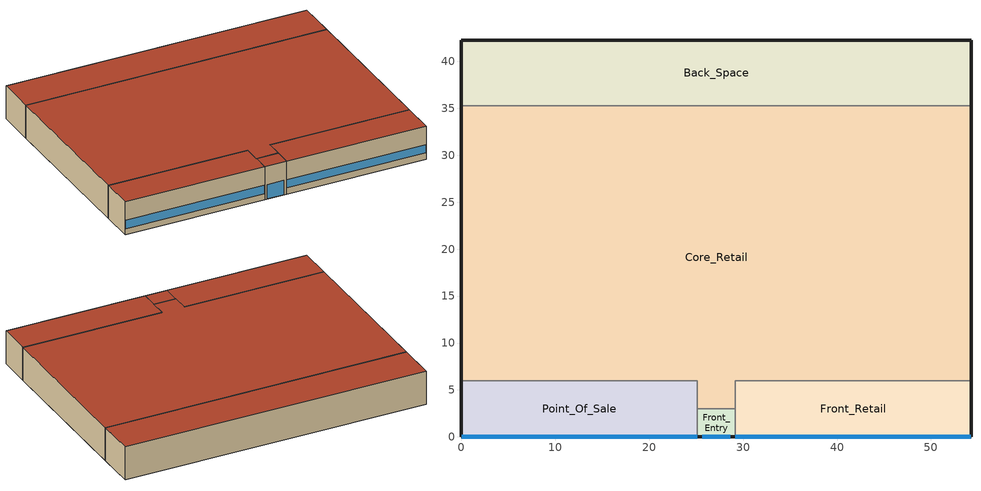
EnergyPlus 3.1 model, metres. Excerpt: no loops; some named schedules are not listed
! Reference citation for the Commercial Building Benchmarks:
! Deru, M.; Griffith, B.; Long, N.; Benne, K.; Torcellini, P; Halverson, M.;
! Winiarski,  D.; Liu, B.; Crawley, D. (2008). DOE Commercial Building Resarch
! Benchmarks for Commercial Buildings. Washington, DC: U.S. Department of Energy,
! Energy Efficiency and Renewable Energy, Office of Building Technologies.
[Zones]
Back_Space
 floor ground (Unheated - 4in Slab without Carpet_Ext-slab): 54.27,35.27 0,35.27 0,42.27 54.27,42.27 z0
 wall outside (Mass_R-5.7 ci_Ext-wall): 54.27,35.27 54.27,42.27 0,42.27 0,35.27 z0:6.1
 wall to Core_Retail (Standard_Int-Wall): 0,35.27 54.27,35.27 z0:6.1
 roof outside (IEAD_R-15 ci_Roof): 0,35.27 54.27,35.27 54.27,42.27 0,42.27 z6.1
Core_Retail
 floor ground (Unheated - 4in Slab without Carpet_Ext-slab): 25.14,3 25.14,6 0,6 0,35.27 54.27,35.27 54.27,6 29.14,6 29.14,3 z0
 wall outside (Mass_R-5.7 ci_Ext-wall): 0,35.27 0,6 / 54.27,6 54.27,35.27 z0:6.1
 wall to Front_Retail (Standard_Int-Wall): 29.14,3 29.14,6 54.27,6 z0:6.1
 wall to Point_Of_Sale (Standard_Int-Wall): 0,6 25.14,6 25.14,3 z0:6.1
 wall to Front_Entry (Standard_Int-Wall): 25.14,3 29.14,3 z0:6.1
 roof outside (IEAD_R-15 ci_Roof): 25.14,6 25.14,3 29.14,3 29.14,6 54.27,6 54.27,35.27 0,35.27 0,6 z6.1
Point_Of_Sale
 floor ground (Unheated - 4in Slab without Carpet_Ext-slab): 0,0 0,6 25.14,6 25.14,0 z0
 wall outside (Mass_R-5.7 ci_Ext-wall): 0,6 0,0 25.14,0 z0:6.1
 wall to Front_Entry (Standard_Int-Wall): 25.14,0 25.14,3 z0:6.1
 window (std_window_UValue_3.237_SHGC_0.25_VT_0.318): 0.05,0 25.09,0 z1.14:2.66
 roof outside (IEAD_R-15 ci_Roof): 0,6 0,0 25.14,0 25.14,6 z6.1
Front_Retail
 floor ground (Unheated - 4in Slab without Carpet_Ext-slab): 54.27,0 29.14,0 29.14,6 54.27,6 z0
 wall outside (Mass_R-5.7 ci_Ext-wall): 29.14,0 54.27,0 54.27,6 z0:6.1
 wall to Front_Entry (Standard_Int-Wall): 29.14,3 29.14,0 z0:6.1
 window (std_window_UValue_3.237_SHGC_0.25_VT_0.318): 29.19,0 54.22,0 z1.14:2.66
 roof outside (IEAD_R-15 ci_Roof): 29.14,0 54.27,0 54.27,6 29.14,6 z6.1
Front_Entry
 floor ground (Unheated - 4in Slab without Carpet_Ext-slab): 25.14,0 25.14,3 29.14,3 29.14,0 z0
 wall outside (Mass_R-5.7 ci_Ext-wall): 25.14,0 29.14,0 z0:6.1
 window (std_window_UValue_3.237_SHGC_0.25_VT_0.318): 25.64,0 28.64,0 z0.05:2.66
 roof outside (IEAD_R-15 ci_Roof): 25.14,3 25.14,0 29.14,0 29.14,3 z6.1
[Building]
Benchmark Retail New V1.1_3.1: North Axis=0; Terrain=City; Loads Convergence Tolerance Value=0.04; Temperature Convergence Tolerance Value=0.2; Solar Distribution=FullInteriorAndExterior; Maximum Number of Warmup Days=25
[Site:Location]
USA CA-LOS ANGELES: Latitude {deg}=33.92; Longitude {deg}=-118.4; Time Zone {hr}=-8; Elevation {m}=32
[Site:GroundTemperature:BuildingSurface]
20.133, 20.114, 20.098, 20.195, 20.555, 20.958, 22.367, 22.7, 22.775, 21.957, 20.592, 20.216
[Site:WaterMainsTemperature]
Calculation Method=CORRELATION; Annual Average Outdoor Air Temperature {C}=16.64; Maximum Difference In Monthly Average Outdoor Air Temperatures {deltaC}=6.8
[SizingPeriod:DesignDay] Barometric Pressure {Pa}=100941; Rain {0-no,1-yes}=0; Snow on ground {0-no,1-yes}=0; Day of Month=21; Daylight Savings Time Indicator=0; Humidity Indicating Type=WetBulb
Name | Maximum Dry-Bulb Temperature {C} | Daily Temp Range {C} | Humidity Indicating Conditions at Maximum Dry-Bulb | Wind Speed {m/s} design conditions vs. traditional 6.71 m/s (15 mph) | Wind Direction {Degrees; N=0, S=180} | Clearness {0.0 to 1.1} | Month | Day Type | Wind Speed {m/s} design conditions vs. traditional 3.35 m/s (7mph)
LOS_ANGELES Ann Htg 99.6% Condns DB | 6.6 | 0 | 6.6 | 2.5 | 80 | 0 | 1 | WinterDesignDay
LOS_ANGELES Ann Clg .4% Condns DB=>MWB | 29 | 6 | 17.9 |  | 250 | 1 | 8 | SummerDesignDay | 4.2
LOS_ANGELES Ann Clg .4% Condns WB=>MDB | 25.5 | 6 | 21.1 |  | 250 | 1 | 8 | SummerDesignDay | 4.2
[WindowMaterial:Glazing] Optical Data Type=SpectralAverage; Thickness=0.003; Infrared Transmittance at Normal Incidence=0; Dirt Correction Factor for Solar and Visible Transmittance=1; Solar Diffusing=No
Name | Solar Transmittance at Normal Incidence | Front Side Solar Reflectance at Normal Incidence | Back Side Solar Reflectance at Normal Incidence | Visible Transmittance at Normal Incidence | Front Side Visible Reflectance at Normal Incidence | Back Side Visible Reflectance at Normal Incidence | Front Side Infrared Hemispherical Emissivity | Back Side Infrared Hemispherical Emissivity | Conductivity
Theoretical Glass [68] | 0.2442 | 0.7058 | 0.7058 | 0.3192 | 0.6308 | 0.6308 | 0.9 | 0.9 | 0.0199
Theoretical Glass [66] | 0.3832 | 0.5668 | 0.5668 | 0.495 | 0.455 | 0.455 | 0.9 | 0.9 | 0.0199
Theoretical Glass [67] | 0.4826 | 0.4674 | 0.4674 | 0.6216 | 0.3284 | 0.3284 | 0.9 | 0.9 | 0.0199
Theoretical Glass [63] | 0.3461 | 0.6039 | 0.6039 | 0.4573 | 0.4927 | 0.4927 | 0.999 | 0.999 | 299.383
[Material]
Name | Roughness | Thickness | Conductivity | Density | Specific Heat | Thermal Absorptance | Solar Absorptance | Visible Absorptance | Thickness {m} | Conductivity {W/m-K} | Density {kg/m3} | Specific Heat {J/kg-K}
Roof Membrane | VeryRough | 0.0095 | 0.16 | 1121.29 | 1460 | 0.9 | 0.7 | 0.7
Roof Insulation | MediumRough | 0.125 | 0.049 | 265 | 836.8 | 0.9 | 0.7 | 0.7
Metal Decking | MediumSmooth | 0.0015 | 45.006 | 7680 | 418.4 | 0.9 | 0.7 | 0.3
GP01 1/2 GYPSUM | Smooth | 0.0127 | 0.16 | 800 | 1090 | 0.9 | 0.7 | 0.5
1IN Stucco | Smooth | 0.0253 | 0.6918 | 1858 | 837 | 0.9 | 0.92 | 0.92
8IN Concrete HW | MediumRough | 0.2033 | 1.7296 | 2243 | 837 | 0.9 | 0.65 | 0.65
Wall Insulation [4] | MediumRough | 0.0339 | 0.0432 | 91 | 837 | 0.9 | 0.5 | 0.5
1/2IN Gypsum; 1/2IN Gypsum Top; 1/2IN Gypsum Bottom | Smooth | 0.0127 | 0.16 | 784.9 | 830 | 0.9 | 0.92 | 0.92
MAT-CC05 4 HW CONCRETE | Rough | 0.1016 | 1.311 | 2240 | 836.8 | 0.9 | 0.7 | 0.7
Floor Insulation [1] | MediumRough | 0.0464 | 0.045 | 265 | 836.8 | 0.9 | 0.7 | 0.7
MAT-CC05 8 HW CONCRETE | Rough | 0.2032 | 1.311 | 2240 | 836.8 | 0.9 | 0.7 | 0.7
AtticFloor Insulation | MediumRough | 0.2379 | 0.049 | 265 | 836.8 | 0.9 | 0.7 | 0.7
METAL Door Medium 18Ga_1; METAL Door Medium 18Ga_2 | Smooth | 0.0013 | 45.3149 | 7833.03 | 502.08 | 0.8 | 0.5 | 0.5
Std Wood 6inch | MediumSmooth |  |  |  |  | 0.9 | 0.7 | 0.7 | 0.15 | 0.12 | 540 | 1210
Std AC02 | MediumSmooth |  |  |  |  | 0.9 | 0.7 | 0.2 | 0.0127 | 0.057 | 288 | 1339
Std MAT-CC05 4  MW CONCRETE | Rough |  |  |  |  | 0.9 | 0.7 | 0.2 | 0.1 | 0.858 | 1968 | 836.8
Std PW05 | MediumSmooth |  |  |  |  | 0.9 | 0.78 | 0.78 | 0.0191 | 0.115 | 545 | 1213
Std Steel_Brown_Regular | Smooth |  |  |  |  | 0.9 | 0.92 | 0.92 | 0.0015 | 44.9696 | 7689 | 418
[Material:NoMass]
Name | Roughness | Thermal Resistance {(m2-K)/W} | Thermal Absorptance | Solar Absorptance | Visible Absorptance | Thermal Resistance {m2-K/W}
CP02 CARPET PAD | VeryRough | 0.2165 | 0.9 | 0.7 | 0.8
AIR | Smooth | 0.2515 | 0.8 | 0.5 | 0.5
AIR [1] | Smooth | 0.1214 | 0.8 | 0.5 | 0.5
Std CP02 CARPET PAD | VeryRough |  | 0.9 | 0.7 | 0.8 | 0.21648
MAT-AIR-WALL | Rough |  | 0.9 | 0.7 |  | 0.207949
Std Opaque Door panel_con; Std Opaque Door panel_semi | MediumRough |  | 0.9 | 0.7 | 0.7 | 0.12327
Std Overhead Door Panel | MediumRough |  | 0.9 | 0.7 | 0.7 | 0.255345
[Construction]
InteriorFurnishings: Std Wood 6inch
INT-FLOOR-UNDERSIDE: Std CP02 CARPET PAD, Std MAT-CC05 4  MW CONCRETE
INT-FLOOR-SLAB: Std MAT-CC05 4  MW CONCRETE
DropCeiling: Std AC02
Sloped_Metal_Roof: Std Steel_Brown_Regular, Std PW05
Gable_Wall: Std PW05
AIR-WALL: MAT-AIR-WALL
Std Swinging Door_con: Std Opaque Door panel_con
Std Swinging Door_semi: Std Opaque Door panel_semi
Std Overhead Door: Std Overhead Door Panel
std_window_UValue_3.237_SHGC_0.25_VT_0.318: Theoretical Glass [68]
std_window_UValue_3.237_SHGC_0.39_VT_0.495; std_window_UValue_3.237_SHGC_0.39_VT_0.495_west: Theoretical Glass [66]
std_window_UValue_3.237_SHGC_0.49_VT_0.622: Theoretical Glass [67]
std_window_UValue_6.922_SHGC_0.36_VT_0.457: Theoretical Glass [63]
IEAD_R-15 ci_Roof: Roof Membrane, Roof Insulation, Metal Decking
Standard_Int-Wall: GP01 1/2 GYPSUM, GP01 1/2 GYPSUM
Mass_R-5.7 ci_Ext-wall: 1IN Stucco, 8IN Concrete HW, Wall Insulation [4], 1/2IN Gypsum
Unheated - 4in Slab without Carpet_Ext-slab: MAT-CC05 4 HW CONCRETE
Mass_R-6.3 ci_ExposedFloor: Floor Insulation [1], MAT-CC05 8 HW CONCRETE, CP02 CARPET PAD
ASHRAE 90.1-2004_Sec 5.5-5_Attic Floor_AtticFloor: 1/2IN Gypsum Top, AtticFloor Insulation, 1/2IN Gypsum Bottom
Swinging_NR_door: METAL Door Medium 18Ga_1, AIR, METAL Door Medium 18Ga_2
Non-Swinging_NR_door: METAL Door Medium 18Ga_1, AIR [1], METAL Door Medium 18Ga_2
[ComponentCost:LineItem]
Interior Furnishings: Line Item Type=Construction; Item=InteriorFurnishings; Cost per Area {$/m2}=1
Interior Floor: Line Item Type=Construction; Item=INT-FLOOR-UNDERSIDE; Cost per Area {$/m2}=15
Interior Floor Slab: Line Item Type=Construction; Item=INT-FLOOR-SLAB; Cost per Area {$/m2}=35
Drop Ceiling: Line Item Type=Construction; Item=DropCeiling; Cost per Area {$/m2}=10
Sloped Metal Roof: Line Item Type=Construction; Item=Sloped_Metal_Roof; Cost per Area {$/m2}=1
Gable Wall: Line Item Type=Construction; Item=Gable_Wall; Cost per Area {$/m2}=1
Air Wall: Line Item Type=Construction; Item=AIR-WALL; Cost per Area {$/m2}=1
Swinging Door Conditioned: Line Item Type=Construction; Item=Std Swinging Door_con; Cost per Area {$/m2}=1
Swinging Door Semi-conditioned: Line Item Type=Construction; Item=Std Swinging Door_semi; Cost per Area {$/m2}=1
Overhead Door: Line Item Type=Construction; Item=Std Overhead Door; Cost per Area {$/m2}=1
south:std_window_UValue_3.237_SHGC_0.25_VT_0.318: Line Item Type=Construction; Item=std_window_UValue_3.237_SHGC_0.25_VT_0.318; Cost per Area=243.623
east:std_window_UValue_3.237_SHGC_0.39_VT_0.495: Line Item Type=Construction; Item=std_window_UValue_3.237_SHGC_0.39_VT_0.495; Cost per Area=215.97
north:std_window_UValue_3.237_SHGC_0.49_VT_0.622: Line Item Type=Construction; Item=std_window_UValue_3.237_SHGC_0.49_VT_0.622; Cost per Area=209.729
west:std_window_UValue_3.237_SHGC_0.39_VT_0.495_west: Line Item Type=Construction; Item=std_window_UValue_3.237_SHGC_0.39_VT_0.495_west; Cost per Area=215.97
SkylightConst:std_window_UValue_6.922_SHGC_0.36_VT_0.457: Line Item Type=Construction; Item=std_window_UValue_6.922_SHGC_0.36_VT_0.457; Cost per Area=205.748
roofs:IEAD_R-15 ci_Roof: Line Item Type=Construction; Item=IEAD_R-15 ci_Roof; Cost per Area=34.3904
int-walls:Standard_Int-Wall: Line Item Type=Construction; Item=Standard_Int-Wall; Cost per Area=1
ext-walls:Mass_R-5.7 ci_Ext-wall: Line Item Type=Construction; Item=Mass_R-5.7 ci_Ext-wall; Cost per Area=41.1612
ext-slab:Unheated - 4in Slab without Carpet_Ext-slab: Line Item Type=Construction; Item=Unheated - 4in Slab without Carpet_Ext-slab; Cost per Area=24.86
exposed-floor:Mass_R-6.3 ci_ExposedFloor: Line Item Type=Construction; Item=Mass_R-6.3 ci_ExposedFloor; Cost per Area=32.9966
attic-floor:ASHRAE 90.1-2004_Sec 5.5-5_Attic Floor_AtticFloor: Line Item Type=Construction; Item=ASHRAE 90.1-2004_Sec 5.5-5_Attic Floor_AtticFloor; Cost per Area=15.0182
door:Swinging_NR_door: Line Item Type=Construction; Item=Swinging_NR_door; Cost per Area=1
non-swinging-door:Non-Swinging_NR_door: Line Item Type=Construction; Item=Non-Swinging_NR_door; Cost per Area=1
Infiltration:Front_Entry: Line Item Type=General; Item=Front_Entry; Cost per Each=1; Quantity=0.0203
People:Front_Entry: Line Item Type=General; Item=Front_Entry; Cost per Each=1; Quantity=1.938
LIGHTING EQUIP:Front_Entry: Line Item Type=Lights; Item=Front_Entry; Cost per Unit of Output Capacity=1
[Zone] Type=1; Multiplier=1; Ceiling Height=-9999; Part of Total Floor Area=Yes
Name | Volume
Back_Space | 2317.33
Core_Retail | 9762.95
Point_Of_Sale; Front_Retail | 919.941
Front_Entry | 73.2
[InternalMass] Construction=InteriorFurnishings
Name | Zone | Surface Area
Back_Space_InternalMass_1 | Back_Space | 759.78
Core_Retail_InternalMass_1 | Core_Retail | 3200.97
Point_Of_Sale_InternalMass_1 | Point_Of_Sale | 301.62
Front_Retail_InternalMass_1 | Front_Retail | 301.62
Front_Entry_InternalMass_1 | Front_Entry | 24
[ZoneInfiltration:DesignFlowRate] Design Volume Flow Rate Calculation Method=Flow/Zone; Constant Term Coefficient=1; Temperature Term Coefficient=0; Velocity Term Coefficient=0; Velocity Squared Term Coefficient=0
Name | Zone | Schedule | Design Flow Rate {m3/s}
Back_Space_Infiltration | Back_Space | INFIL_SCH | 0.2382
Core_Retail_Infiltration | Core_Retail | INFIL_HALF_ON_SCH | 0.5966
Point_Of_Sale_Infiltration | Point_Of_Sale | INFIL_HALF_ON_SCH | 0.1022
Front_Retail_Infiltration | Front_Retail | INFIL_HALF_ON_SCH | 0.1022
Front_Entry_Infiltration | Front_Entry | INFIL_SCH | 0.0203
[People] Schedule=BLDG_OCC_SCH; Number of People Calculation Method=People; Fraction Radiant=0.3; User Specified Sensible Fraction=AUTOCALCULATE; Activity Level Schedule=ACTIVITY_SCH; Enable ASHRAE 55 Comfort Warnings=No; MRT Calculation=ZoneAveraged; Work Efficiency Schedule=WORK_EFF_SCH; Clothing Schedule=CLOTHING_SCH; Air Velocity Schedule=AIR_VELO_SCH; Thermal Comfort Report=FANGER
Name | Zone | Number of People
Back_Space People | Back_Space | 13.6381
Core_Retail People | Core_Retail | 258.478
Point_Of_Sale People | Point_Of_Sale | 24.3558
Front_Retail People | Front_Retail | 24.3558
Front_Entry People | Front_Entry | 1.938
[Lights] Schedule=BLDG_LIGHT_SCH; Design Level Calculation Method=LightingLevel; Return Air Fraction=0; Fraction Radiant=0.7; Fraction Visible=0.2; Fraction Replaceable=1; Return Air Fraction is Calculated from Plenum Temperature=No
Name | Zone | Design Level {W}
Back_Space_Lights | Back_Space | 3270.85
Core_Retail_Lights | Core_Retail | 29272.8
Point_Of_Sale_Lights | Point_Of_Sale | 2758.31
Front_Retail_Lights | Front_Retail | 2758.31
Front_Entry_Lights | Front_Entry | 142.08
[ElectricEquipment] Schedule=BLDG_EQUIP_SCH; Design Level Calculation Method=EquipmentLevel; Fraction Latent=0; Fraction Radiant=0.5; Fraction Lost=0
Name | Zone | Design Level {W}
Back_Space_MiscPlug_Equip | Back_Space | 3065.71
Core_Retail_MiscPlug_Equip | Core_Retail | 5169.56
Point_Of_Sale_MiscPlug_Equip | Point_Of_Sale | 3245.43
Front_Retail_MiscPlug_Equip | Front_Retail | 487.1163
[Sizing:Zone]
Front_Entry: Zone Cooling Design Supply Air Temperature {C}=14; Zone Heating Design Supply Air Temperature {C}=40; Zone Cooling Design Supply Air Humidity Ratio {kg-H20/kg-air}=0.0085; Zone Heating Design Supply Air Humidity Ratio {kg-H20/kg-air}=0.008; Outdoor Air Method=Flow/Zone; Outside Air Flow per Zone Floor Area {(m3/s)/m2}=0; Outside Air Flow per Zone {m3/s}=0; Cooling Design Air Flow Method {Flow/Zone | DesignDay | DesignDayWithLimit}=DesignDayWithLimit; Cooling Minimum Air Flow=0; Cooling Minimum Air Flow Fraction=0; Heating Design Air Flow Method {Flow/Zone | DesignDay}=DesignDay; Heating Design Air Flow Rate=0
[ZoneControl:Thermostat]
Front_Entry Thermostat: Zone=Front_Entry; Control Type Schedule=Dual Zone Control Type Sched; Control 1=Front_Entry DualSPSched
[ThermostatSetpoint:DualSetpoint]
Front_Entry DualSPSched: Heating Setpoint Temperature Schedule=HTGSETP_SCH; Cooling Setpoint Temperature Schedule=FRONT_ENTRY_COOLING
[Zone equipment]
Front_Entry: Front_Entry Unit Heater
[ZoneHVAC:UnitHeater]
Front_Entry Unit Heater: Availability Schedule=ALWAYS_ON; Fan=Front_Entry Unit HeaterFan; Maximum Supply Air Flow Rate=AUTOSIZE; Fan Control Type=OnOff; Heating Coil=Front_Entry Unit Heater coil; Maximum Hot Water or Steam Flow Rate=AUTOSIZE; Minimum Hot Water or Steam Flow Rate=0; Heating Convergence Tolerance=0.001
[Coil:Heating:Electric]
Front_Entry Unit Heater coil: Availability Schedule=ALWAYS_ON; Efficiency=1; Nominal Capacity {W}=AUTOSIZE
[Fan:ConstantVolume]
Front_Entry Unit HeaterFan: Availablility Schedule=ALWAYS_ON; Fan Efficiency=0.53625; Pressure Rise {Pa}=49.8; Maximum Flow Rate {m3/s}=AUTOSIZE; Motor Efficiency=0.85; Motor In Airstream Fraction=1
[AvailabilityManager:NightCycle] Availability Schedule=ALWAYS_ON; Fan Schedule=HVACOperationSchd; Control Type {CycleOnAny | CycleOnControlZone | CycleOnAnyZoneFansOnly}=CycleOnAny; Thermostat Tolerance {delta C}=1; Cycling Run Time {s}=1800
PSZ-AC:1 Availability Manager; PSZ-AC:2 Availability Manager; PSZ-AC:3 Availability Manager; PSZ-AC:4 Availability Manager
[Exterior:Lights]
Exterior Facade Lighting: Schedule=ALWAYS_ON; Design Level=3167.28; Control Option=AstronomicalClock
[UtilityCost:Tariff] Group=Comm Elect
Name | Output Meter | Conversion Factor Choice | Time of Use Period Schedule | Season Schedule | Demand Window Length | Monthly Charge or Variable
SCE_TOU-8_GeneralServiceLarge | Electricity:Facility | kWh | SCETOUSched | SCESeasonsSchedule | HalfHour | 246.33
SCE_GS-2_GeneralService | Electricity:Facility | kWh | SCETOUSched | SCESeasonsSchedule | HalfHour | 74.03
SCE_GS-1_GeneralService | Electricity:Facility | kWh |  | SCESeasonsSchedule | HalfHour | 15.25
CA_EIAMonthlyRateGas | Gas:Facility | MCF |  |  |  | 0
[UtilityCost:Charge:Simple]
Name | Charge Variable | Tariff | Source Variable | Season | Category Variable | Cost per Unit Value or Variable
 | SummerDeliveryOnPeakEnergyCharge | SCE_TOU-8_GeneralServiceLarge | PeakEnergy | Summer | EnergyCharges | 0.01676
 | SummerDeliveryOffPeakEnergyCharge | SCE_TOU-8_GeneralServiceLarge | OffPeakEnergy | Summer | EnergyCharges | 0.01676
 | SummerDeliveryMidPeakEnergyCharge | SCE_TOU-8_GeneralServiceLarge | MidPeakEnergy | Summer | EnergyCharges | 0.01676
 | WinterDeliveryOffPeakEnergyCharge | SCE_TOU-8_GeneralServiceLarge | OffPeakEnergy | Winter | EnergyCharges | 0.01676
 | WinterDeliveryMidPeakEnergyCharge | SCE_TOU-8_GeneralServiceLarge | MidPeakEnergy | Winter | EnergyCharges | 0.01676
 | FacilitiesDemandCharge | SCE_TOU-8_GeneralServiceLarge | TotalDemand | Annual | DemandCharges | 6.35
 | SummerTOUOnPeakDemandCharge | SCE_TOU-8_GeneralServiceLarge | PeakDemand | Summer | DemandCharges | 8.84
 | SummerTOUMidPeakDemandCharge | SCE_TOU-8_GeneralServiceLarge | MidPeakDemand | Summer | DemandCharges | 0.76
 | TransformerDemandCharge | SCE_TOU-8_GeneralServiceLarge | TotalDemand | Annual | DemandCharges | 1
 | PowerFactorDemandCharge | SCE_TOU-8_GeneralServiceLarge | TotalDemand | Annual | DemandCharges | 0.23
 | TaxofEightPercent | SCE_TOU-8_GeneralServiceLarge | SubTotal | Annual | Taxes | 0.08
 | AnnualDeliveryEnergyCharge | SCE_GS-2_GeneralService | totalEnergy | Annual | EnergyCharges | 0.0189
 | AnnualFacilityDemandURGCharge | SCE_GS-2_GeneralService | totalDemand | Annual | DemandCharges | 0.77
 | AnnualFacilityDemandDelivCharge | SCE_GS-2_GeneralService | totalDemand | Annual | DemandCharges | 5.44
 | SummerTimeRelatedDemandCharge | SCE_GS-2_GeneralService | totalDemand | Summer | DemandCharges | 1.87
 | SummerTimeDemandDelivCharge | SCE_GS-2_GeneralService | totalDemand | Summer | DemandCharges | 7.04
 | TaxofEightPercent | SCE_GS-2_GeneralService | SubTotal | Annual | Taxes | 0.08
 | SummerEnergyCharge | SCE_GS-1_GeneralService | totalEnergy | Summer | EnergyCharges | 0.0808
 | WinterEnergyCharge | SCE_GS-1_GeneralService | totalEnergy | Winter | EnergyCharges | 0.0351
 | AnnualDeliveryEnergyCharge | SCE_GS-1_GeneralService | totalEnergy | Annual | EnergyCharges | 0.0694
 | taxofEightPercent | SCE_GS-1_GeneralService | SubTotal | Summer | Taxes | 0.08
 | MonthlyRateGasCharge | CA_EIAMonthlyRateGas | totalEnergy | Annual | EnergyCharges | CA_MonthlyGasRates
 | TaxofEightPercent | CA_EIAMonthlyRateGas | SubTotal | Annual | Taxes | 0.08
[UtilityCost:Qualify] Variable=TotalDemand; Season=Annual; Threshold Test=Count
Name | Tariff | Qualify Type | Threshold Value or Variable | Number of Months
MinDemand500kw | SCE_TOU-8_GeneralServiceLarge | Minimum | 500 | 12
MaxDemand500kw | SCE_GS-2_GeneralService | Maximum | 500 | 1
MinDemand20kw | SCE_GS-2_GeneralService | Minimum | 20 | 12
MaxDemand20kw | SCE_GS-1_GeneralService | Maximum | 20 | 1
[UtilityCost:Charge:Block]
Charge Variable=AnnualUtilityRetained; Tariff=SCE_GS-2_GeneralService; Source Variable=TotalEnergy; Season=Annual; Category Variable=EnergyCharges; Block Size Multiplier Value or Variable=totalDemand; Block Size 1 Value or Variable=300; Block 1 Cost per Unit Value or Variable=0.0694; Block Size 2 Value or Variable=remaining; Block 2 Cost per Unit Value or Variable=0.0791
[UtilityCost:Variable]
CA_MonthlyGasRates: Tariff=CA_EIAMonthlyRateGas; January Value=9.37; February Value=8.88; March Value=8.2; April Value=7.29; May Value=7.82; June Value=8.26; July Value=8.23; August Value=8.21; September Value=7.9; October Value=8.09; November Value=7.64; December Value=8.43
[Schedule:Compact]
BLDG_OCC_SCH: Through: 12/31, For: Weekdays, Until: 07:00, 0, Until: 08:00, 0.1, Until: 09:00, 0.2, Until: 11:00, 0.5, Until: 15:00, 0.7, Until: 16:00, 0.8, Until: 17:00, 0.7, Until: 19:00, 0.5, Until: 21:00, 0.3, Until: 24:00, 0, For: SummerDesignDay, Until: 24:00, 1, For: Saturday, Until: 07:00, 0, Until: 08:00, 0.1, Until: 09:00, 0.2, Until: 10:00, 0.5, Until: 11:00, 0.6, Until: 17:00, 0.8, Until: 18:00, 0.6, Until: 21:00, 0.2, Until: 22:00, 0.1, Until: 24:00, 0, For: WinterDesignDay, Until: 24:00, 0, For: Sunday Holidays AllOtherDays, Until: 09:00, 0, Until: 10:00, 0.1, Until: 12:00, 0.2, Until: 17:00, 0.4, Until: 18:00, 0.2, Until: 19:00, 0.1, Until: 24:00, 0
INFIL_SCH: Through: 12/31, For: Weekdays SummerDesignDay, Until: 06:00, 1, Until: 21:00, 0, Until: 24:00, 1, For: Saturday, Until: 06:00, 1, Until: 22:00, 0, Until: 24:00, 1, For: WinterDesignDay, Until: 24:00, 1, For: Sunday Holidays AllOtherDays, Until: 08:00, 1, Until: 17:00, 0, Until: 24:00, 1
INFIL_HALF_ON_SCH: Through: 12/31, For: Weekdays SummerDesignDay, Until: 06:00, 1, Until: 21:00, 0.5, Until: 24:00, 1, For: Saturday, Until: 06:00, 1, Until: 22:00, 0.5, Until: 24:00, 1, For: WinterDesignDay, Until: 24:00, 1, For: Sunday Holidays AllOtherDays, Until: 08:00, 1, Until: 17:00, 0.5, Until: 24:00, 1
ACTIVITY_SCH: Through: 12/31, For: AllDays, Until: 24:00, 120
WORK_EFF_SCH: Through: 12/31, For: AllDays, Until: 24:00, 0
AIR_VELO_SCH: Through: 12/31, For: AllDays, Until: 24:00, 0.2
CLOTHING_SCH: Through: 04/30, For: AllDays, Until: 24:00, 1, Through: 09/30, For: AllDays, Until: 24:00, 0.5, Through: 12/31, For: AllDays, Until: 24:00, 1
